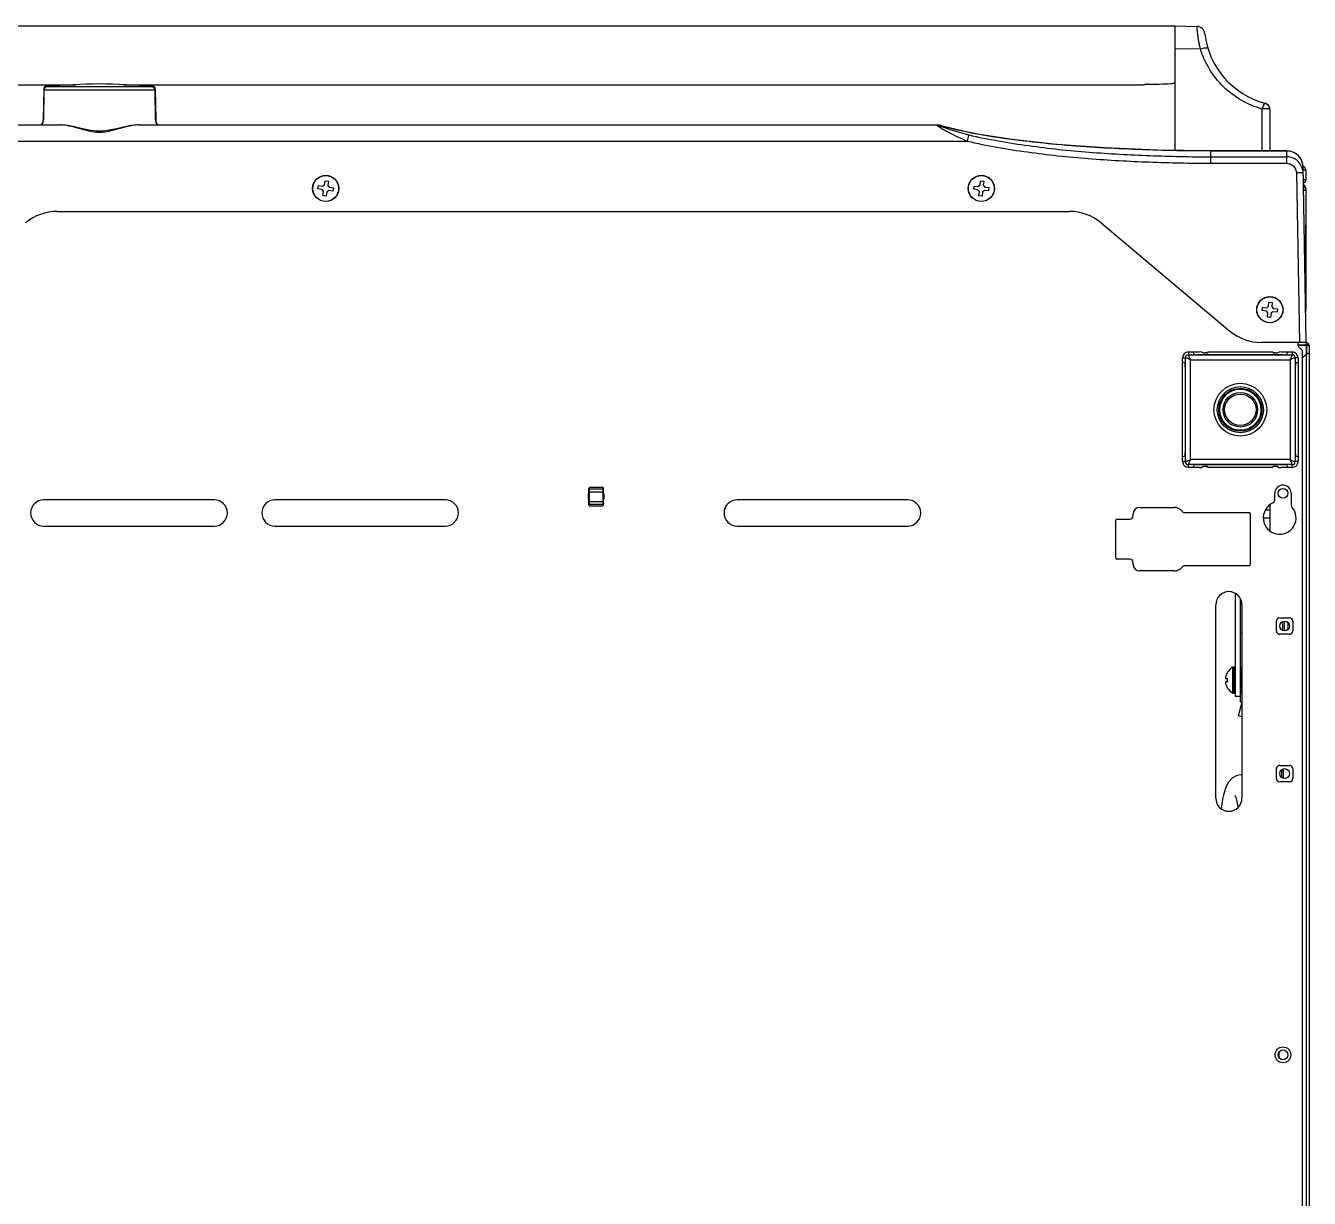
# Model space of a CAD drawing. Header units: millimetres. Extents: x 406 to 4339, y 342 to 2993.
# Drawn here: x 2903.5 to 3295, y 2635.5 to 2993.2 of the extents above; entities that cross this region are included whole.
import ezdxf

# ---------------------------------------------------------------- set-up
doc = ezdxf.new("R2010")
doc.units = ezdxf.units.MM
doc.header["$LTSCALE"] = 256.666667
doc.layers.get('0').update_dxf_attribs({"linetype": 'CONTINUOUS'})
doc.layers.add('ASSI', color=7, linetype='CONTINUOUS')
doc.layers.add('GEOM', color=7, linetype='CONTINUOUS')

msp = doc.modelspace()

# ---------------------------------------------------------------- linework, layer by layer
at = {"color": 7, "linetype": 'Continuous'}
for p, q in [((3253.98, 2993.18), (3253.98, 2955.13)), ((3253.98, 2993.18), (3260.75, 2992.95)), ((2908.96, 2973.72), (2908.8, 2964.47)), ((2908.96, 2973.53), (2908.96, 2973.52)), ((2942.99, 2973.72), (2943.15, 2964.47)), ((2942.99, 2973.52), (2942.99, 2973.53)), ((3282.98, 2967.58), (3282.98, 2954.96)), ((2842.9, 2962.9), (2914.05, 2962.9)), ((2937.9, 2962.9), (3181.41, 2962.9)), ((3181.43, 2962.9), (3181.4, 2962.9)), ((3181.69, 2962.88), (3181.43, 2962.9)), ((3181.91, 2962.85), (3181.69, 2962.88)), ((3182.1, 2962.8), (3181.91, 2962.85)), ((3182.31, 2962.75), (3182.1, 2962.8)), ((3182.54, 2962.69), (3182.31, 2962.75)), ((3182.7, 2962.65), (3182.54, 2962.69)), ((3192.38, 2960.34), (3182.7, 2962.65)), ((3204.4, 2958.44), (3192.38, 2960.34)), ((3217.87, 2956.94), (3204.4, 2958.44)), ((3232.64, 2955.87), (3217.87, 2956.94)), ((3248.56, 2955.21), (3232.64, 2955.87)), ((3264.98, 2954.96), (3248.56, 2955.21)), ((3288.04, 2954.96), (3264.98, 2954.96)), ((3288.45, 2954.94), (3288.04, 2954.96)), ((3289.37, 2954.8), (3288.45, 2954.94)), ((3290.2, 2954.52), (3289.37, 2954.8)), ((3290.95, 2954.12), (3290.2, 2954.52)), ((3291.62, 2953.59), (3290.95, 2954.12)), ((3292.21, 2952.93), (3291.62, 2953.59)), ((3292.68, 2952.13), (3292.21, 2952.93)), ((3292.96, 2951.2), (3292.68, 2952.13)), ((3293.03, 2950.51), (3292.96, 2951.2)), ((3293.03, 2950.51), (3293.98, 2896.53)), ((3293.98, 2949.18), (3293.98, 2946.18)), ((2994.06, 2944.18), (2994.64, 2944.6)), ((2994.64, 2944.6), (2994.84, 2945.88)), ((2994.84, 2945.88), (2995.82, 2945.73)), ((2995.82, 2945.73), (2995.62, 2944.44)), ((3194.03, 2944.13), (3194.58, 2944.58)), ((3194.58, 2944.58), (3194.71, 2945.87)), ((3194.71, 2945.87), (3195.7, 2945.77)), ((3195.7, 2945.77), (3195.57, 2944.48)), ((2992.63, 2943.39), (2992.78, 2944.38)), ((2993.91, 2943.19), (2992.63, 2943.39)), ((2992.78, 2944.38), (2994.06, 2944.18)), ((2994.33, 2942.62), (2993.91, 2943.19)), ((2994.13, 2941.34), (2994.33, 2942.62)), ((2995.11, 2941.18), (2994.13, 2941.34)), ((2995.32, 2942.47), (2995.11, 2941.18)), ((2995.89, 2942.88), (2995.32, 2942.47)), ((2995.62, 2944.44), (2996.04, 2943.87)), ((2997.17, 2942.68), (2995.89, 2942.88)), ((2996.04, 2943.87), (2997.32, 2943.67)), ((2997.32, 2943.67), (2997.17, 2942.68)), ((3192.64, 2943.27), (3192.74, 2944.26)), ((3193.93, 2943.14), (3192.64, 2943.27)), ((3192.74, 2944.26), (3194.03, 2944.13)), ((3194.38, 2942.59), (3193.93, 2943.14)), ((3194.25, 2941.29), (3194.38, 2942.59)), ((3195.24, 2941.19), (3194.25, 2941.29)), ((3195.37, 2942.49), (3195.24, 2941.19)), ((3195.92, 2942.93), (3195.37, 2942.49)), ((3195.57, 2944.48), (3196.02, 2943.93)), ((3197.21, 2942.8), (3195.92, 2942.93)), ((3196.02, 2943.93), (3197.31, 2943.8)), ((3197.31, 2943.8), (3197.21, 2942.8)), ((3293.95, 2942.91), (3293.95, 2906.96)), ((3293.98, 2943.43), (3293.98, 2932.45)), ((2913.1, 2936.53), (3221.85, 2936.53)), ((3231.49, 2933.02), (3270.79, 2900.04)), ((3280.64, 2906.28), (3280.74, 2907.27)), ((3281.93, 2906.14), (3280.64, 2906.28)), ((3280.74, 2907.27), (3282.03, 2907.13)), ((3282.37, 2905.59), (3281.93, 2906.14)), ((3282.03, 2907.13), (3282.58, 2907.58)), ((3282.24, 2904.3), (3282.37, 2905.59)), ((3282.58, 2907.58), (3282.72, 2908.87)), ((3282.72, 2908.87), (3283.71, 2908.77)), ((3283.37, 2905.49), (3283.23, 2904.19)), ((3283.92, 2905.93), (3283.37, 2905.49)), ((3283.71, 2908.77), (3283.58, 2907.47)), ((3283.58, 2907.47), (3284.02, 2906.93)), ((3285.21, 2905.79), (3283.92, 2905.93)), ((3284.02, 2906.93), (3285.31, 2906.79)), ((3285.31, 2906.79), (3285.21, 2905.79)), ((3293.95, 2906.96), (3293.79, 2906.96)), ((3293.98, 2906.43), (3293.9, 2906.43)), ((3293.98, 2906.93), (3293.95, 2906.96)), ((3293.98, 2906.43), (3293.98, 2906.93)), ((3283.23, 2904.19), (3282.24, 2904.3)), ((3293.98, 2896.53), (3280.43, 2896.53)), ((3291.48, 2896.53), (3291.48, 2895.95)), ((3294.08, 2895.73), (3291.5, 2895.73)), ((3294.08, 2895.63), (3291.53, 2895.63)), ((3292.68, 2894.33), (3291.77, 2895.24)), ((3294.08, 2896.53), (3293.98, 2896.53)), ((3294.08, 2895.73), (3294.08, 2896.53)), ((3294.08, 2895.73), (3294.08, 2895.63)), ((3294.08, 2895.63), (3294.08, 2347.43)), ((3294.15, 2895.69), (3294.78, 2896.19)), ((3294.18, 2895.63), (3294.98, 2895.63)), ((3294.18, 2895.63), (3294.18, 2893.23)), ((3294.98, 2895.63), (3294.98, 2348.33)), ((3256.37, 2860.19), (3256.37, 2891.88)), ((3257.16, 2890.13), (3256.37, 2890.53)), ((3258.13, 2893.64), (3261.52, 2893.64)), ((3259.48, 2893.64), (3259.87, 2892.85)), ((3287.07, 2892.81), (3260.88, 2892.81)), ((3262.63, 2893.37), (3262.27, 2893.61)), ((3263.44, 2893.36), (3263.13, 2893.36)), ((3264.34, 2893.64), (3263.94, 2893.37)), ((3264.34, 2893.64), (3283.61, 2893.64)), ((3284.01, 2893.37), (3283.61, 2893.64)), ((3284.82, 2893.36), (3284.51, 2893.36)), ((3285.32, 2893.37), (3285.68, 2893.61)), ((3286.43, 2893.64), (3289.82, 2893.64)), ((3288.47, 2893.64), (3288.08, 2892.85)), ((3291.58, 2890.53), (3290.79, 2890.13)), ((3291.58, 2891.88), (3291.58, 2860.19)), ((3292.98, 2347.53), (3292.98, 2893.62)), ((3294.08, 2893), (3292.98, 2891.9)), ((3294.18, 2893.01), (3294.08, 2893)), ((3294.18, 2893.23), (3294.98, 2893.23)), ((3257.2, 2889.13), (3257.2, 2862.94)), ((3290.75, 2889.13), (3290.75, 2862.94)), ((3257.16, 2861.93), (3256.37, 2861.54)), ((3261.52, 2858.43), (3258.13, 2858.43)), ((3259.87, 2859.22), (3259.48, 2858.43)), ((3287.07, 2859.25), (3260.88, 2859.25)), ((3262.63, 2858.69), (3262.27, 2858.45)), ((3263.44, 2858.71), (3263.13, 2858.71)), ((3263.94, 2858.69), (3264.34, 2858.43)), ((3283.61, 2858.43), (3264.34, 2858.43)), ((3283.61, 2858.43), (3284.01, 2858.69)), ((3284.82, 2858.71), (3284.51, 2858.71)), ((3285.32, 2858.69), (3285.68, 2858.45)), ((3289.82, 2858.43), (3286.43, 2858.43)), ((3288.08, 2859.22), (3288.47, 2858.43)), ((3291.58, 2861.54), (3290.79, 2861.93)), ((3075.23, 2847.01), (3075.23, 2852.06)), ((3075.23, 2851.01), (3079.73, 2851.01)), ((3075.48, 2846.75), (3075.48, 2852.31)), ((3079.48, 2852.31), (3075.48, 2852.31)), ((3079.48, 2851.8), (3075.48, 2851.8)), ((3079.48, 2852.31), (3079.48, 2846.75)), ((3079.73, 2847.01), (3079.73, 2852.06)), ((2960.98, 2848.53), (2908.98, 2848.53)), ((3031.48, 2848.53), (2979.48, 2848.53)), ((3075.23, 2848.06), (3079.73, 2848.06)), ((3075.48, 2847.26), (3079.48, 2847.26)), ((3075.48, 2846.75), (3079.48, 2846.75)), ((3172.48, 2848.53), (3120.48, 2848.53)), ((3282.98, 2847.03), (3282.98, 2839.04)), ((3284.48, 2848.49), (3284.48, 2850.53)), ((3289.48, 2850.53), (3289.48, 2847)), ((3241.28, 2843.63), (3241.28, 2844.23)), ((3243.28, 2846.23), (3253.82, 2846.23)), ((3257.02, 2844.63), (3276.68, 2844.63)), ((3276.88, 2844.03), (3276.98, 2843.98)), ((3276.98, 2844.33), (3276.98, 2828.73)), ((3280.98, 2843.03), (3282.98, 2843.03)), ((3282.98, 2845.38), (3281.57, 2845.4)), ((2908.98, 2840.53), (2960.98, 2840.53)), ((2979.48, 2840.53), (3031.48, 2840.53)), ((3120.48, 2840.53), (3172.48, 2840.53)), ((3235.98, 2830.73), (3235.98, 2842.33)), ((3236.28, 2842.63), (3240.28, 2842.63)), ((3240.28, 2830.43), (3236.28, 2830.43)), ((3241.28, 2828.83), (3241.28, 2829.43)), ((3276.68, 2828.43), (3257.02, 2828.43)), ((3253.82, 2826.83), (3243.28, 2826.83)), ((3272.48, 2788.53), (3272.48, 2819.99)), ((3266.48, 2757.53), (3266.48, 2816.53)), ((3273.98, 2786.88), (3273.98, 2818.46)), ((3274.48, 2816.53), (3274.48, 2757.53)), ((3284.98, 2808.53), (3284.98, 2811.53)), ((3285.98, 2812.53), (3288.98, 2812.53)), ((3286.98, 2808.62), (3286.98, 2811.45)), ((3287.43, 2808.53), (3287.43, 2811.53)), ((3289.98, 2811.53), (3289.98, 2808.53)), ((3273.98, 2807.88), (3274.48, 2807.88)), ((3288.98, 2807.53), (3285.98, 2807.53)), ((3288.52, 2808.96), (3288.52, 2811.11)), ((3270, 2795.83), (3270.03, 2795.83)), ((3271.67, 2789.59), (3271.67, 2797.48)), ((3272.08, 2797.53), (3271.88, 2797.53)), ((3271.88, 2789.53), (3271.88, 2797.53)), ((3272.08, 2789.53), (3272.08, 2797.53)), ((3274.47, 2789.52), (3274.47, 2797.54)), ((3269.48, 2794.03), (3270.03, 2794.03)), ((3270.03, 2793.03), (3269.48, 2793.03)), ((3270.03, 2791.23), (3270, 2791.23)), ((3272.08, 2789.53), (3271.88, 2789.53)), ((3273.98, 2788.53), (3272.48, 2788.53)), ((3273.44, 2782.67), (3274.48, 2786.55)), ((3273.98, 2786.88), (3274.48, 2786.88)), ((3274.48, 2782.39), (3273.44, 2782.67)), ((3295.03, 2771.53), (3294.98, 2771.53)), ((3274.23, 2764.6), (3272.93, 2764.4)), ((3274.48, 2764.56), (3274.22, 2764.6)), ((3284.98, 2763.53), (3284.98, 2766.53)), ((3285.98, 2767.53), (3288.98, 2767.53)), ((3286.63, 2763.8), (3286.63, 2766.27)), ((3287.13, 2763.57), (3287.13, 2766.49)), ((3289.98, 2766.53), (3289.98, 2763.53)), ((3269.68, 2761.13), (3269.21, 2759.85)), ((3270.38, 2762.43), (3269.68, 2761.13)), ((3271.47, 2763.61), (3270.38, 2762.43)), ((3272.93, 2764.4), (3271.47, 2763.61)), ((3288.98, 2762.53), (3285.98, 2762.53)), ((3268.59, 2757.17), (3268.34, 2755.69)), ((3268.87, 2758.54), (3268.59, 2757.17)), ((3269.21, 2759.85), (3268.87, 2758.54)), ((3272.28, 2758.49), (3272.32, 2758.42)), ((3272.32, 2758.42), (3272.39, 2758.26)), ((3272.39, 2758.26), (3272.48, 2758.01)), ((3272.48, 2758.01), (3272.57, 2757.7)), ((3272.57, 2757.7), (3272.67, 2757.33)), ((3272.67, 2757.33), (3272.77, 2756.91)), ((3272.77, 2756.91), (3272.88, 2756.44)), ((3268.34, 2755.69), (3268.15, 2754.29)), ((3272.88, 2756.44), (3272.98, 2755.92)), ((3272.98, 2755.92), (3273.07, 2755.35)), ((3273.07, 2755.35), (3273.17, 2754.75)), ((3273.17, 2754.75), (3273.19, 2754.6)), ((3285.77, 2680.13), (3285.75, 2678.36))]:
    msp.add_line(p, q, dxfattribs=at)
at = {"color": 9, "linetype": 'Continuous'}
for p, q in [((3253.98, 2986.19), (3261.78, 2986.13)), ((2909.03, 2973.52), (2908.87, 2964.47)), ((2909.03, 2973.52), (2909.03, 2973.52)), ((2942.92, 2973.52), (2909.03, 2973.52)), ((2909.89, 2974.7), (2909.89, 2974.5)), ((2942.06, 2974.5), (2909.89, 2974.5)), ((2942.06, 2974.5), (2942.06, 2974.7)), ((2942.92, 2973.52), (2942.92, 2973.52)), ((2943.08, 2964.47), (2942.92, 2973.52)), ((3280.56, 2967.75), (3280.56, 2954.96)), ((3182.79, 2962.61), (3182.7, 2962.65)), ((2799.29, 2957.99), (3190.66, 2957.99)), ((3218.09, 2956.91), (3217.66, 2956.95)), ((3264.98, 2951.22), (3264.98, 2954.96)), ((3288.04, 2954.95), (3264.98, 2954.95)), ((3264.98, 2953.18), (3288.07, 2953.18)), ((3288.04, 2954.95), (3288.04, 2954.96)), ((3288.04, 2954.95), (3288.07, 2953.18)), ((3288.07, 2953.18), (3288.07, 2951.22)), ((3264.98, 2951.22), (3288.07, 2951.22)), ((3293.06, 2949.18), (3293.98, 2949.18)), ((3291.07, 2948.26), (3291.98, 2896.53)), ((3293.98, 2946.18), (3293.11, 2946.18)), ((3256.37, 2891.88), (3257.23, 2891.88)), ((3257.23, 2860.19), (3257.23, 2891.88)), ((3258.13, 2893.64), (3258.13, 2892.78)), ((3258.13, 2892.78), (3289.82, 2892.78)), ((3258.74, 2891.27), (3289.21, 2891.27)), ((3258.74, 2860.8), (3258.74, 2891.27)), ((3289.21, 2891.27), (3289.21, 2860.8)), ((3289.82, 2893.64), (3289.82, 2892.78)), ((3291.58, 2891.88), (3290.72, 2891.88)), ((3290.72, 2891.88), (3290.72, 2860.19)), ((3256.37, 2860.19), (3257.23, 2860.19)), ((3289.82, 2859.29), (3258.13, 2859.29)), ((3258.13, 2858.43), (3258.13, 2859.29)), ((3289.21, 2860.8), (3258.74, 2860.8)), ((3289.82, 2858.43), (3289.82, 2859.29)), ((3291.58, 2860.19), (3290.72, 2860.19))]:
    msp.add_line(p, q, dxfattribs=at)
for radius in [8.05, 6.54, 6.29, 4.78]:
    msp.add_circle((3273.98, 2876.03), radius, dxfattribs=at)
at = {"color": 7, "linetype": 'Continuous'}
for centre, radius in [((3273.98, 2876.03), 7.04), ((3273.98, 2876.03), 5.28), ((3286.98, 2850.53), 1.5), ((3287.48, 2810.03), 1.5), ((3287.48, 2765.03), 1.5), ((3286.98, 2679.23), 2.4), ((3286.98, 2679.23), 1.5)]:
    msp.add_circle(centre, radius, dxfattribs=at)
for centre, radius, start, end in [((3260.66, 2990.45), 2.5, 6.6929, 88), ((3287.98, 2993.65), 25, 186.6929, 254.9538), ((2909.96, 2973.71), 1, 93.9151, 179), ((2909.96, 2973.5), 1.01, 167.3459, 178.3264), ((2909.96, 2973.5), 1, 164.4441, 167.347), ((2909.96, 2973.5), 1.01, 94.0922, 164.4061), ((2933.79, 2625.52), 350, 91.2792, 93.9151), ((2918.16, 2625.52), 350, 86.0849, 88.7208), ((2941.99, 2973.71), 1, 1, 86.0849), ((2941.99, 2973.49), 1.01, 72.018, 85.89), ((2941.99, 2973.5), 1.01, 57.8345, 71.9459), ((2941.98, 2973.49), 1.01, 43.7326, 57.7943), ((2941.98, 2973.5), 1.01, 29.6199, 43.6754), ((2941.99, 2973.5), 1.01, 15.5912, 29.5747), ((2941.99, 2973.5), 1, 12.653, 15.5559), ((2941.99, 2973.5), 1.01, 1.6737, 12.6541), ((3280.98, 2967.58), 2, 0, 74.9739), ((2905.8, 2964.53), 3, 327.184, 359), ((2946.15, 2964.53), 3, 181, 212.816), ((3288.07, 2948.18), 5, 25.7063, 89.9843), ((3292.98, 2949.18), 1, 0, 86.3427), ((3292.98, 2946.18), 1, 278.6682, 360), ((3292.48, 2943.43), 1.5, 0, 63.7978), ((2913.1, 2921.53), 15, 90, 130), ((3221.85, 2921.53), 15, 50, 90), ((3292.48, 2906.43), 1.5, 333.2456, 360), ((3280.43, 2911.53), 15, 230, 270), ((3292.48, 2895.95), 1, 180, 225), ((3291.98, 2893.62), 1, 0, 45), ((3294.08, 2895.63), 0.9, 0, 90), ((3294.08, 2895.63), 0.1, 0, 90), ((3258.13, 2891.88), 1.76, 90, 180), ((3289.82, 2891.88), 1.76, 0, 90), ((3258.13, 2860.19), 1.76, 180, 270), ((3289.82, 2860.19), 1.76, 270, 360), ((3286.98, 2850.53), 2.5, 0, 180), ((2908.98, 2844.53), 4, 90, 270), ((2960.98, 2844.53), 4, 270, 90), ((2979.48, 2844.53), 4, 90, 270), ((3031.48, 2844.53), 4, 270, 90), ((3077.48, 2849.53), 2.48, 155.4067, 204.5933), ((3077.48, 2849.53), 2.48, 335.4067, 24.5933), ((3120.48, 2844.53), 4, 90, 270), ((3172.48, 2844.53), 4, 270, 90), ((3285.98, 2843.03), 5, 114.6243, 41.4096), ((3283.48, 2848.49), 1, 294.6243, 360), ((3290.48, 2847), 1, 180, 221.4096), ((3240.28, 2843.63), 1, 270, 360), ((3243.28, 2844.23), 2, 90, 180), ((3253.82, 2843.23), 3, 36.8699, 90), ((3257.02, 2845.63), 1, 216.8699, 270), ((3276.68, 2844.33), 0.3, 0, 90), ((3236.28, 2842.33), 0.3, 90, 180), ((3236.28, 2830.73), 0.3, 180, 270), ((3240.28, 2829.43), 1, 0, 90), ((3243.28, 2828.83), 2, 180, 270), ((3253.82, 2829.83), 3, 270, 323.1301), ((3257.02, 2827.43), 1, 90, 143.1301), ((3276.68, 2828.73), 0.3, 270, 360), ((3270.48, 2816.53), 4, 0, 180), ((3285.98, 2811.53), 1, 90, 180), ((3288.98, 2811.53), 1, 0, 90), ((3285.98, 2808.53), 1, 180, 270), ((3288.98, 2808.53), 1, 270, 360), ((3274.08, 2793.35), 4.75, 148.4659, 151.0313), ((3274.1, 2793.33), 4.8, 120.3012, 148.6273), ((3274.1, 2793.33), 4.8, 120.3012, 148.6273), ((3271.88, 2797.13), 0.4, 90, 120.3012), ((3272.08, 2797.13), 0.4, 0, 90), ((3274.48, 2797.04), 0.5, 91, 180), ((3271.42, 2794.28), 1.96, 177.6234, 178.8455), ((3271.41, 2794.28), 1.95, 178.8459, 180.9258), ((3271.42, 2794.28), 1.95, 180.9261, 181.9964), ((3271.42, 2794.28), 1.96, 181.9964, 183.0228), ((3271.42, 2792.78), 1.96, 176.9771, 178.0037), ((3271.42, 2792.78), 1.95, 178.0037, 179.0738), ((3271.41, 2792.78), 1.95, 179.0741, 180.1995), ((3271.41, 2792.78), 1.95, 180.1995, 181.1541), ((3271.42, 2792.78), 1.95, 181.1545, 182.3767), ((3271.47, 2794.28), 2.01, 172.7259, 174.7415), ((3271.45, 2794.28), 1.98, 174.7442, 175.3991), ((3271.44, 2794.28), 1.97, 175.3984, 176.7833), ((3271.42, 2794.28), 1.96, 176.7841, 177.6235), ((3271.43, 2794.28), 1.97, 183.0233, 184.286), ((3271.45, 2794.28), 1.98, 184.2856, 185.1372), ((3271.47, 2794.29), 2.01, 185.1401, 187.2744), ((3271.47, 2792.78), 2.01, 172.7256, 174.8598), ((3271.45, 2792.78), 1.98, 174.8627, 175.7144), ((3271.43, 2792.78), 1.97, 175.714, 176.9766), ((3271.43, 2792.78), 1.96, 182.3765, 183.2159), ((3271.44, 2792.78), 1.97, 183.2167, 184.6016), ((3271.45, 2792.78), 1.98, 184.6009, 185.2558), ((3271.47, 2792.79), 2.01, 185.2585, 187.2741), ((3273.97, 2793.39), 4.64, 163.6036, 165.6824), ((3273.97, 2793.68), 4.64, 194.3176, 196.3964), ((3274, 2793.38), 4.67, 162.6228, 163.6051), ((3274, 2793.69), 4.67, 196.3949, 197.3772), ((3274.02, 2793.37), 4.68, 161.535, 162.6227), ((3274.02, 2793.69), 4.68, 197.3773, 198.465), ((3274.04, 2793.37), 4.7, 159.4813, 161.5344), ((3274.04, 2793.7), 4.7, 198.4656, 200.5187), ((3274.05, 2793.36), 4.72, 158.9977, 159.4819), ((3274.05, 2793.7), 4.72, 200.5181, 201.0023), ((3274.05, 2793.36), 4.72, 157.4524, 158.9975), ((3274.05, 2793.71), 4.72, 201.0025, 202.5476), ((3274.06, 2793.36), 4.73, 156.6826, 157.4526), ((3274.06, 2793.71), 4.73, 202.5474, 203.3174), ((3274.07, 2793.35), 4.73, 155.4278, 156.6825), ((3274.07, 2793.35), 4.74, 154.4598, 155.4278), ((3274.07, 2793.35), 4.74, 153.3188, 154.4598), ((3274.08, 2793.35), 4.75, 151.9926, 153.3187), ((3274.08, 2793.35), 4.75, 151.0316, 151.9926), ((3273.78, 2793.53), 3.79, 172.4006, 177.4511), ((3273.77, 2793.53), 3.77, 177.455, 180), ((3273.77, 2793.53), 3.77, 180, 182.545), ((3273.78, 2793.53), 3.79, 182.5489, 187.5994), ((3274.07, 2793.71), 4.73, 203.3175, 204.5722), ((3274.07, 2793.71), 4.74, 204.5722, 205.5402), ((3274.07, 2793.71), 4.74, 205.5402, 206.6812), ((3274.08, 2793.72), 4.75, 206.6813, 208.0074), ((3274.08, 2793.72), 4.75, 208.0074, 208.9684), ((3274.08, 2793.72), 4.75, 208.9687, 211.5341), ((3274.1, 2793.73), 4.8, 211.3727, 239.6988), ((3274.1, 2793.73), 4.8, 211.3727, 239.6988), ((3271.88, 2789.93), 0.4, 239.6988, 270), ((3272.08, 2789.93), 0.4, 270, 360), ((3274.48, 2790.02), 0.5, 180, 269), ((3285.98, 2766.53), 1, 90, 180), ((3288.98, 2766.53), 1, 0, 90), ((3285.98, 2763.53), 1, 180, 270), ((3288.98, 2763.53), 1, 270, 360), ((3270.48, 2757.53), 4, 180, 360)]:
    msp.add_arc(centre, radius, start, end, dxfattribs=at)
at = {"color": 9, "linetype": 'Continuous'}
for centre, radius, start, end in [((3280.98, 2967.64), 1.94, 60.2346, 74.9137), ((3280.99, 2967.65), 1.92, 59.8863, 60.2146), ((2905.44, 2964.53), 3.43, 331.4653, 358.9811), ((2946.52, 2964.54), 3.44, 181.0569, 208.5271), ((3288.04, 2949.42), 5.53, 83.9685, 90.0053), ((3288.93, 2950.44), 4.11, 1.0193, 11.4982), ((3258.13, 2891.88), 0.898, 90, 180), ((3289.82, 2891.88), 0.898, 360, 90), ((3258.13, 2860.19), 0.898, 180, 270), ((3289.82, 2860.19), 0.898, 270, 0)]:
    msp.add_arc(centre, radius, start, end, dxfattribs=at)
at = {"color": 7, "linetype": 'Continuous'}
for centre, major_axis, start_param, end_param in [((3257.16, 2889.13), (0, 1.01), -1.570796, -0.017453), ((3260.88, 2892.85), (1.01, 0), -3.124139, -1.570796), ((3261.52, 2893.61), (0.754, 0), 0.05236, 1.570796), ((3263.13, 2893.37), (0.503, 0), -3.089233, -1.570796), ((3263.44, 2893.37), (0.503, 0), -1.570796, -0.05236), ((3284.51, 2893.37), (0.503, 0), -3.089233, -1.570796), ((3284.82, 2893.37), (0.503, 0), -1.570796, -0.05236), ((3286.43, 2893.61), (0.754, 0), 1.570796, 3.089233), ((3287.07, 2892.85), (1.01, 0), -1.570796, -0.017453), ((3290.79, 2889.13), (0, 1.01), 0.017453, 1.570796), ((3257.16, 2862.94), (0, 1.01), -3.124139, -1.570796), ((3290.79, 2862.94), (0, 1.01), -4.712389, -3.159046), ((3260.88, 2859.22), (1.01, 0), 1.570796, 3.124139), ((3261.52, 2858.45), (0.754, 0), -1.570796, -0.05236), ((3263.13, 2858.69), (0.503, 0), 1.570796, 3.089233), ((3263.44, 2858.69), (0.503, 0), 0.05236, 1.570796), ((3284.51, 2858.69), (0.503, 0), 1.570796, 3.089233), ((3284.82, 2858.69), (0.503, 0), 0.05236, 1.570796), ((3286.43, 2858.45), (0.754, 0), -3.089233, -1.570796), ((3287.07, 2859.22), (1.01, 0), 0.017453, 1.570796)]:
    msp.add_ellipse(centre, major_axis=major_axis, ratio=0.034921, start_param=start_param, end_param=end_param, dxfattribs=at)
at = {"color": 9, "linetype": 'Continuous'}
for points, knots in [([(3261.78, 2986.13), (3261.68, 2986.59), (3261.49, 2987.48), (3261.26, 2988.77), (3261.08, 2989.94), (3260.97, 2990.82), (3260.9, 2991.44), (3260.86, 2991.82), (3260.82, 2992.15), (3260.8, 2992.43), (3260.78, 2992.64), (3260.76, 2992.79), (3260.76, 2992.87), (3260.75, 2992.91), (3260.75, 2992.93), (3260.75, 2992.95), (3260.75, 2992.95)], [0, 0, 0, 0, 0.205113, 0.396927, 0.569813, 0.718658, 0.782664, 0.839095, 0.887532, 0.927642, 0.959129, 0.981784, 0.989741, 0.995435, 0.998857, 1, 1, 1, 1]), ([(3261.78, 2986.13), (3262.06, 2986.21), (3262.58, 2986.34), (3263.21, 2986.44), (3263.63, 2986.46), (3263.86, 2986.44), (3264.06, 2986.38), (3264.08, 2986.31)], [0, 0, 0, 0, 0.371225, 0.681866, 0.802391, 0.895372, 1, 1, 1, 1]), ([(3280.56, 2967.75), (3278.35, 2968.38), (3274.09, 2970.19), (3268.59, 2974.39), (3264.32, 2979.79), (3262.44, 2983.97), (3261.78, 2986.13)], [0, 0, 0, 0, 0.251965, 0.50283, 0.752183, 1, 1, 1, 1]), ([(2909.03, 2973.52), (2909.02, 2973.52), (2909, 2973.53), (2908.98, 2973.53), (2908.97, 2973.53), (2908.96, 2973.53), (2908.96, 2973.53)], [0, 0, 0, 0, 0.430307, 0.743802, 0.934561, 1, 1, 1, 1]), ([(2909.03, 2973.52), (2909.02, 2973.52), (2909, 2973.52), (2908.98, 2973.52), (2908.97, 2973.52), (2908.96, 2973.52), (2908.96, 2973.52)], [0, 0, 0, 0, 0.431272, 0.745246, 0.935887, 1, 1, 1, 1]), ([(2909.89, 2974.5), (2909.66, 2974.48), (2909.2, 2974.24), (2909.03, 2973.76), (2909.03, 2973.52)], [0, 0, 0, 0, 0.486127, 1, 1, 1, 1]), ([(2942.92, 2973.52), (2942.92, 2973.76), (2942.75, 2974.24), (2942.29, 2974.48), (2942.06, 2974.5)], [0, 0, 0, 0, 0.513873, 1, 1, 1, 1]), ([(2942.92, 2973.52), (2942.93, 2973.52), (2942.95, 2973.53), (2942.97, 2973.53), (2942.98, 2973.53), (2942.99, 2973.53), (2942.99, 2973.53)], [0, 0, 0, 0, 0.430289, 0.743778, 0.934544, 1, 1, 1, 1]), ([(2942.92, 2973.52), (2942.93, 2973.52), (2942.95, 2973.52), (2942.97, 2973.52), (2942.98, 2973.52), (2942.99, 2973.52), (2942.99, 2973.52)], [0, 0, 0, 0, 0.43128, 0.745256, 0.935895, 1, 1, 1, 1]), ([(3280.56, 2967.75), (3280.67, 2967.99), (3280.83, 2968.33), (3281.04, 2968.75), (3281.17, 2969.01), (3281.28, 2969.22), (3281.37, 2969.38), (3281.43, 2969.46), (3281.47, 2969.51), (3281.49, 2969.51)], [0, 0, 0, 0, 0.391861, 0.56281, 0.710613, 0.83104, 0.920644, 0.977009, 1, 1, 1, 1]), ([(3281.95, 2969.32), (3282.24, 2969.15), (3282.73, 2968.66), (3282.92, 2967.99), (3282.93, 2967.66)], [0, 0, 0, 0, 0.49768, 1, 1, 1, 1]), ([(2908.87, 2964.47), (2908.86, 2964.47), (2908.84, 2964.47), (2908.82, 2964.48), (2908.81, 2964.47), (2908.8, 2964.48), (2908.8, 2964.47)], [0, 0, 0, 0, 0.431295, 0.745247, 0.935872, 1, 1, 1, 1]), ([(2943.08, 2964.47), (2943.09, 2964.47), (2943.11, 2964.47), (2943.13, 2964.48), (2943.14, 2964.47), (2943.15, 2964.48), (2943.15, 2964.47)], [0, 0, 0, 0, 0.431324, 0.745285, 0.9359, 1, 1, 1, 1]), ([(3282.93, 2967.66), (3282.85, 2967.74), (3282.56, 2967.82), (3282.04, 2967.86), (3281.34, 2967.84), (3280.83, 2967.79), (3280.56, 2967.75)], [0, 0, 0, 0, 0.13417, 0.359585, 0.658296, 1, 1, 1, 1]), ([(3282.98, 2967.58), (3282.98, 2967.6), (3282.96, 2967.63), (3282.94, 2967.66), (3282.93, 2967.66)], [0, 0, 0, 0, 0.70163, 1, 1, 1, 1]), ([(3181.4, 2962.9), (3181.29, 2962.9), (3182.06, 2962.35), (3182.47, 2962.11), (3183.74, 2961.34), (3185.42, 2960.43), (3187.77, 2959.24), (3189.68, 2958.39), (3190.66, 2957.99)], [0, 0, 0, 0, 0.032011, 0.131334, 0.260014, 0.401048, 0.697491, 1, 1, 1, 1]), ([(3182.79, 2962.61), (3182.54, 2962.69), (3181.55, 2962.94), (3183.13, 2962.29), (3183.97, 2962.01), (3185.42, 2961.51), (3186.8, 2961.08), (3188.24, 2960.66), (3189.68, 2960.26), (3190.66, 2960.01), (3191.14, 2959.89)], [0, 0, 0, 0, 0.076849, 0.154722, 0.284647, 0.424046, 0.566656, 0.710632, 0.855205, 1, 1, 1, 1]), ([(3217.66, 2956.95), (3214.56, 2957.24), (3206.95, 2958.06), (3195.25, 2959.6), (3186.78, 2961.52), (3182.79, 2962.61)], [0, 0, 0, 0, 0.264692, 0.649111, 1, 1, 1, 1]), ([(3191.14, 2959.89), (3191.12, 2959.83), (3190.97, 2959.2), (3190.81, 2958.56), (3190.66, 2957.99)], [0, 0, 0, 0, 0.094955, 1, 1, 1, 1]), ([(3190.66, 2957.99), (3193.69, 2957.24), (3199.8, 2956.02), (3209.04, 2954.61), (3218.32, 2953.46), (3230.73, 2952.34), (3246.28, 2951.5), (3258.75, 2951.22), (3264.98, 2951.22)], [0, 0, 0, 0, 0.124988, 0.249991, 0.374994, 0.499999, 0.749999, 1, 1, 1, 1]), ([(3191.14, 2959.89), (3194.15, 2959.15), (3200.22, 2957.93), (3209.4, 2956.54), (3218.62, 2955.4), (3230.95, 2954.29), (3246.41, 2953.45), (3258.79, 2953.18), (3264.98, 2953.18)], [0, 0, 0, 0, 0.124988, 0.249991, 0.374994, 0.499999, 0.749999, 1, 1, 1, 1]), ([(3264.98, 2954.95), (3257.1, 2954.95), (3241.46, 2955.31), (3225.83, 2956.21), (3218.09, 2956.91)], [0, 0, 0, 0, 0.503352, 1, 1, 1, 1]), ([(3292.95, 2951.26), (3292.78, 2952.08), (3291.76, 2953.93), (3289.77, 2954.8), (3288.62, 2954.92)], [0, 0, 0, 0, 0.419926, 1, 1, 1, 1]), ([(3288.07, 2951.22), (3288.83, 2951.22), (3290.41, 2950.59), (3291.06, 2949.02), (3291.07, 2948.26)], [0, 0, 0, 0, 0.499935, 1, 1, 1, 1]), ([(3293.07, 2948.26), (3293.07, 2948.27), (3292.99, 2948.26), (3292.91, 2948.28), (3292.71, 2948.27), (3292.36, 2948.28), (3291.8, 2948.27), (3291.33, 2948.26), (3291.07, 2948.26)], [0, 0, 0, 0, 0.019526, 0.07648, 0.16888, 0.293233, 0.617436, 1, 1, 1, 1]), ([(3258.74, 2891.27), (3258.56, 2891.35), (3258.22, 2891.51), (3257.82, 2891.68), (3257.54, 2891.78), (3257.39, 2891.83), (3257.29, 2891.86), (3257.25, 2891.88), (3257.23, 2891.88)], [0, 0, 0, 0, 0.36445, 0.684724, 0.812596, 0.910743, 0.974272, 1, 1, 1, 1]), ([(3258.13, 2892.78), (3258.13, 2892.76), (3258.15, 2892.72), (3258.18, 2892.62), (3258.23, 2892.47), (3258.33, 2892.19), (3258.5, 2891.78), (3258.66, 2891.45), (3258.74, 2891.27)], [0, 0, 0, 0, 0.025728, 0.089256, 0.187403, 0.315276, 0.63555, 1, 1, 1, 1]), ([(3289.21, 2891.27), (3289.29, 2891.45), (3289.45, 2891.78), (3289.62, 2892.19), (3289.72, 2892.47), (3289.77, 2892.62), (3289.8, 2892.72), (3289.82, 2892.76), (3289.82, 2892.78)], [0, 0, 0, 0, 0.36445, 0.684724, 0.812596, 0.910743, 0.974272, 1, 1, 1, 1]), ([(3290.72, 2891.88), (3290.7, 2891.88), (3290.66, 2891.86), (3290.56, 2891.83), (3290.41, 2891.78), (3290.13, 2891.68), (3289.73, 2891.51), (3289.39, 2891.35), (3289.21, 2891.27)], [0, 0, 0, 0, 0.025728, 0.089256, 0.187403, 0.315276, 0.63555, 1, 1, 1, 1]), ([(3257.23, 2860.19), (3257.25, 2860.19), (3257.29, 2860.21), (3257.39, 2860.23), (3257.54, 2860.29), (3257.82, 2860.39), (3258.22, 2860.56), (3258.56, 2860.71), (3258.74, 2860.8)], [0, 0, 0, 0, 0.025728, 0.089256, 0.187403, 0.315276, 0.63555, 1, 1, 1, 1]), ([(3258.74, 2860.8), (3258.66, 2860.62), (3258.5, 2860.28), (3258.33, 2859.87), (3258.23, 2859.6), (3258.18, 2859.45), (3258.15, 2859.35), (3258.13, 2859.3), (3258.13, 2859.29)], [0, 0, 0, 0, 0.36445, 0.684724, 0.812596, 0.910743, 0.974272, 1, 1, 1, 1]), ([(3289.82, 2859.29), (3289.82, 2859.3), (3289.8, 2859.35), (3289.77, 2859.45), (3289.72, 2859.6), (3289.62, 2859.87), (3289.45, 2860.28), (3289.29, 2860.62), (3289.21, 2860.8)], [0, 0, 0, 0, 0.025728, 0.089256, 0.187403, 0.315276, 0.63555, 1, 1, 1, 1]), ([(3289.21, 2860.8), (3289.39, 2860.71), (3289.73, 2860.56), (3290.13, 2860.39), (3290.41, 2860.29), (3290.56, 2860.23), (3290.66, 2860.21), (3290.7, 2860.19), (3290.72, 2860.19)], [0, 0, 0, 0, 0.36445, 0.684724, 0.812596, 0.910743, 0.974272, 1, 1, 1, 1])]:
    msp.add_open_spline(points, degree=3, knots=knots, dxfattribs=at)
at = {"color": 7, "linetype": 'Continuous'}
for points in [[(3292.58, 2950.35), (3292.89, 2949.7), (3293.06, 2948.98), (3293.07, 2948.26)], [(3293.95, 2906.96), (3293.95, 2906.71), (3293.9, 2906.46), (3293.81, 2906.22)], [(3293.81, 2906.14), (3293.92, 2906.39), (3293.98, 2906.66), (3293.98, 2906.93)]]:
    msp.add_open_spline(points, degree=3, dxfattribs=at)
for points, knots in [([(3294.08, 2895.69), (3294.07, 2895.7), (3294.04, 2895.72), (3294, 2895.73), (3293.98, 2895.73)], [0, 0, 0, 0, 0.27562, 1, 1, 1, 1]), ([(3294.18, 2893.23), (3294.18, 2893.21), (3294.16, 2893.13), (3294.11, 2893.05), (3294.08, 2893)], [0, 0, 0, 0, 0.229678, 1, 1, 1, 1]), ([(3294.98, 2893.23), (3294.98, 2893.21), (3294.88, 2893.16), (3294.72, 2893.12), (3294.47, 2893.06), (3294.28, 2893.03), (3294.18, 2893.01)], [0, 0, 0, 0, 0.096182, 0.308597, 0.622591, 1, 1, 1, 1]), ([(3075.23, 2851.56), (3075.23, 2851.62), (3075.28, 2851.75), (3075.41, 2851.8), (3075.48, 2851.8)], [0, 0, 0, 0, 0.499121, 1, 1, 1, 1]), ([(3079.73, 2852.06), (3079.72, 2852.12), (3079.67, 2852.26), (3079.54, 2852.31), (3079.47, 2852.31)], [0, 0, 0, 0, 0.499388, 1, 1, 1, 1]), ([(3079.73, 2851.56), (3079.73, 2851.62), (3079.67, 2851.75), (3079.54, 2851.8), (3079.48, 2851.8)], [0, 0, 0, 0, 0.499121, 1, 1, 1, 1]), ([(3075.23, 2847.51), (3075.23, 2847.45), (3075.28, 2847.31), (3075.41, 2847.26), (3075.48, 2847.26)], [0, 0, 0, 0, 0.499121, 1, 1, 1, 1]), ([(3075.23, 2847.01), (3075.23, 2846.95), (3075.28, 2846.81), (3075.41, 2846.75), (3075.48, 2846.75)], [0, 0, 0, 0, 0.499385, 1, 1, 1, 1]), ([(3079.73, 2847.51), (3079.73, 2847.45), (3079.67, 2847.31), (3079.54, 2847.26), (3079.48, 2847.26)], [0, 0, 0, 0, 0.499121, 1, 1, 1, 1]), ([(3079.48, 2846.75), (3079.54, 2846.75), (3079.67, 2846.81), (3079.73, 2846.95), (3079.73, 2847.01)], [0, 0, 0, 0, 0.500629, 1, 1, 1, 1])]:
    msp.add_open_spline(points, degree=3, knots=knots, dxfattribs=at)
at = {"layer": 'ASSI', "color": 7, "linetype": 'Continuous'}
for p, q in [((2735.98, 2993.18), (3253.98, 2993.18)), ((3253.98, 2993.18), (3253.98, 2984.18)), ((2838.3, 2975.18), (2918.65, 2975.18)), ((2933.3, 2975.18), (3244.45, 2975.18))]:
    msp.add_line(p, q, dxfattribs=at)
at = {"layer": 'ASSI', "color": 9, "linetype": 'Continuous'}
msp.add_line((3293.98, 2943.43), (3293.9, 2943.43), dxfattribs=at)
at = {"layer": 'ASSI', "color": 7, "linetype": 'Continuous'}
for centre in [(2994.98, 2943.53), (3194.98, 2943.53), (3282.98, 2906.53)]:
    msp.add_circle(centre, 4, dxfattribs=at)
at = {"layer": 'ASSI', "color": 9, "linetype": 'Continuous'}
for centre in [(2994.98, 2943.53), (3194.98, 2943.53), (3282.98, 2906.53)]:
    msp.add_circle(centre, 3.95, dxfattribs=at)
at = {"layer": 'GEOM', "color": 7, "linetype": 'Continuous'}
for p, q in [((2914.05, 2962.9), (2914.05, 2962.9)), ((2914.52, 2962.89), (2914.05, 2962.9)), ((2916.34, 2962.7), (2914.52, 2962.89)), ((2918.31, 2962.32), (2916.34, 2962.7)), ((2920.4, 2961.83), (2918.31, 2962.32)), ((2922.6, 2961.33), (2920.4, 2961.83)), ((2924.9, 2961), (2922.6, 2961.33)), ((2927.23, 2961.01), (2924.9, 2961)), ((2929.5, 2961.36), (2927.23, 2961.01)), ((2931.68, 2961.86), (2929.5, 2961.36)), ((2933.75, 2962.34), (2931.68, 2961.86)), ((2935.69, 2962.71), (2933.75, 2962.34)), ((2937.48, 2962.89), (2935.69, 2962.71)), ((2937.9, 2962.9), (2937.48, 2962.89)), ((2937.9, 2962.9), (2937.9, 2962.9)), ((3293.98, 2906.93), (3293.98, 2932.45)), ((3295.03, 2871.53), (3294.98, 2871.53))]:
    msp.add_line(p, q, dxfattribs=at)
at = {"layer": 'GEOM', "color": 9, "linetype": 'Continuous'}
for p, q in [((3293.95, 2942.91), (3293.17, 2942.91)), ((3293.95, 2942.91), (3293.98, 2942.93)), ((3263.63, 2893.4), (3263.98, 2893.4))]:
    msp.add_line(p, q, dxfattribs=at)
at = {"layer": 'GEOM', "color": 3, "linetype": 'Continuous'}
for p, q in [((3263.88, 2893.53), (3264.18, 2893.53)), ((3264.18, 2858.53), (3263.88, 2858.53))]:
    msp.add_line(p, q, dxfattribs=at)
at = {"layer": 'GEOM', "color": 7, "linetype": 'Continuous'}
for centre, radius, start, end in [((3245.91, 2966.12), 9.18, 94.8483, 96.7694), ((3245.9, 2966.24), 9.06, 94.1794, 94.8429), ((3245.9, 2966.3), 9, 93.7281, 94.1799), ((3245.9, 2966.33), 8.98, 93.3622, 93.7276), ((3245.9, 2966.35), 8.95, 92.5387, 93.3632), ((3245.89, 2966.38), 8.92, 91.3018, 92.5384), ((3252.49, 2980.4), 4.89, 272.2237, 274.4177)]:
    msp.add_arc(centre, radius, start, end, dxfattribs=at)
at = {"layer": 'GEOM', "color": 9, "linetype": 'Continuous'}
msp.add_arc((3291.95, 2942.91), 2, 0.0099, 53.3611, dxfattribs=at)
at = {"layer": 'GEOM', "color": 3, "linetype": 'Continuous'}
for centre, start, end in [((3263.88, 2893.23), 90, 155.2701), ((3263.88, 2858.83), 204.7299, 270)]:
    msp.add_arc(centre, 0.3, start, end, dxfattribs=at)
at = {"layer": 'GEOM', "color": 7, "linetype": 'Continuous'}
for centre, major_axis, ratio, start_param, end_param in [((3235.48, 2984.18), (64.04, 0), 0.140541, -1.410568, -1.298727), ((3291.97, 2942.93), (1.41, 1.41), 0.999695, -0.785246, 0.16374)]:
    msp.add_ellipse(centre, major_axis=major_axis, ratio=ratio, start_param=start_param, end_param=end_param, dxfattribs=at)
for points, knots in [([(3252.87, 2975.52), (3253.01, 2975.54), (3253.26, 2975.57), (3253.65, 2975.66), (3253.92, 2975.83), (3253.96, 2975.98)], [0, 0, 0, 0, 0.339204, 0.62326, 1, 1, 1, 1]), ([(3244.44, 2975.18), (3244.44, 2975.18), (3244.7, 2975.22), (3244.71, 2975.22), (3244.83, 2975.24)], [0, 0, 0, 0, 0.065684, 1, 1, 1, 1])]:
    msp.add_open_spline(points, degree=3, knots=knots, dxfattribs=at)
at = {"layer": 'GEOM', "color": 9, "linetype": 'Continuous'}
msp.add_open_spline([(2937.9, 2962.9), (2936.99, 2962.9), (2935.08, 2962.6), (2931.2, 2961.52), (2925.98, 2960), (2920.75, 2961.52), (2916.87, 2962.6), (2914.96, 2962.9), (2914.05, 2962.9)], degree=3, knots=[0, 0, 0, 0, 0.112446, 0.23591, 0.499989, 0.764084, 0.887551, 1, 1, 1, 1], dxfattribs=at)

doc.saveas('drawing.dxf')
